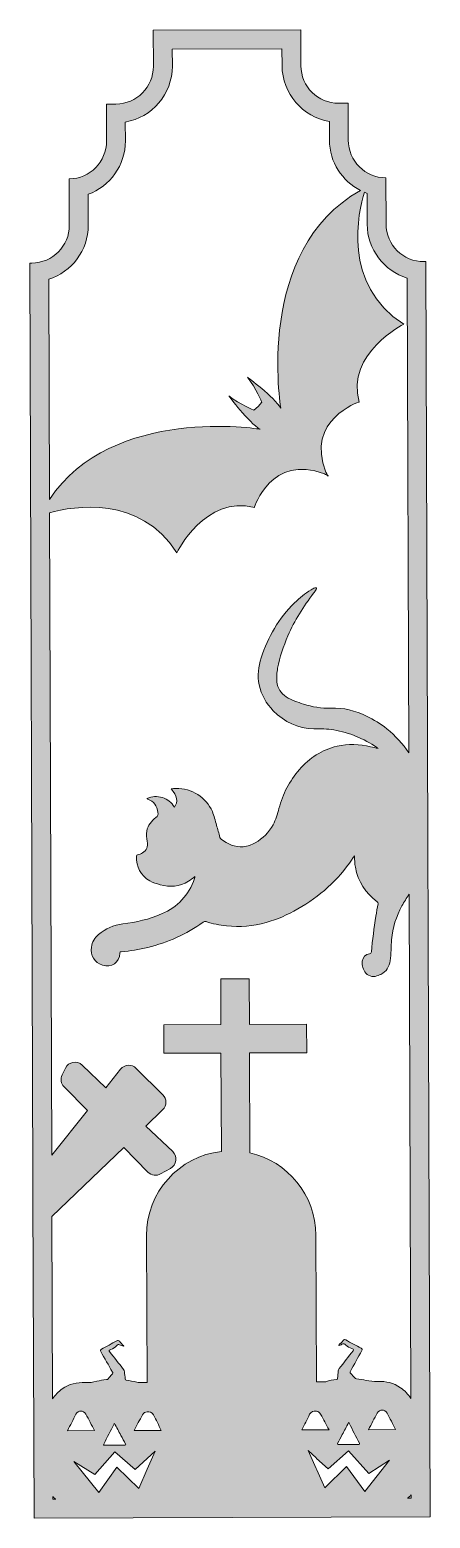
# Model space of a CAD drawing. Header units: centimetres. Extents: x 4.6 to 9.3, y -18.8 to -1.2.
import ezdxf

# ---------------------------------------------------------------- set-up
doc = ezdxf.new("R2010")
doc.units = ezdxf.units.CM
doc.header["$MEASUREMENT"] = 0
doc.layers.add('Layer 1', color=7, linetype='Continuous')

msp = doc.modelspace()

# ---------------------------------------------------------------- hatches: boundary and pattern name
at = {"layer": 'Layer 1', "true_color": 0x6870b5}
h = msp.add_hatch(color=173, dxfattribs=at)
h.dxf.hatch_style = 2
edge = h.paths.add_edge_path()
edge.add_spline(control_points=[(9.269, -3.974), (9.023, -3.975), (8.824, -3.777), (8.823, -3.531), (8.823, -3.531), (8.821, -2.986), (8.821, -2.986), (8.576, -2.986), (8.379, -2.788), (8.378, -2.543), (8.378, -2.543), (8.377, -2.109), (8.377, -2.109), (8.377, -2.109), (8.266, -2.109), (8.266, -2.109), (8.02, -2.11), (7.821, -1.912), (7.82, -1.666), (7.82, -1.666), (7.818, -1.243), (7.818, -1.243), (7.818, -1.243), (6.082, -1.249), (6.082, -1.249), (6.082, -1.249), (6.083, -1.672), (6.083, -1.672), (6.084, -1.918), (5.886, -2.117), (5.641, -2.118), (5.641, -2.118), (5.53, -2.119), (5.53, -2.119), (5.53, -2.119), (5.531, -2.553), (5.531, -2.553), (5.532, -2.797), (5.336, -2.997), (5.092, -2.999), (5.092, -2.999), (5.093, -3.544), (5.093, -3.544), (5.094, -3.79), (4.896, -3.989), (4.651, -3.99), (4.651, -3.99), (4.627, -3.99), (4.627, -3.99), (4.627, -3.99), (4.664, -14.77), (4.664, -14.77), (4.664, -14.77), (4.665, -14.99), (4.665, -14.99), (4.665, -14.99), (4.678, -18.772), (4.678, -18.772), (4.678, -18.772), (9.343, -18.756), (9.343, -18.756), (9.343, -18.756), (9.292, -3.974), (9.292, -3.974), (9.292, -3.974), (9.269, -3.974), (9.269, -3.974)], knot_values=[0, 0, 0, 0, 1, 1, 1, 2, 2, 2, 3, 3, 3, 4, 4, 4, 5, 5, 5, 6, 6, 6, 7, 7, 7, 8, 8, 8, 9, 9, 9, 10, 10, 10, 11, 11, 11, 12, 12, 12, 13, 13, 13, 14, 14, 14, 15, 15, 15, 16, 16, 16, 17, 17, 17, 18, 18, 18, 19, 19, 19, 20, 20, 20, 21, 21, 21, 22, 22, 22, 22], degree=3, periodic=1)
edge = h.paths.add_edge_path()
edge.add_spline(control_points=[(5.316, -3.544), (5.316, -3.544), (5.314, -3.181), (5.314, -3.181), (5.571, -3.087), (5.754, -2.84), (5.753, -2.552), (5.753, -2.552), (5.752, -2.33), (5.752, -2.33), (6.068, -2.277), (6.307, -2), (6.306, -1.672), (6.306, -1.672), (6.305, -1.471), (6.305, -1.471), (6.305, -1.471), (7.597, -1.466), (7.597, -1.466), (7.597, -1.466), (7.598, -1.667), (7.598, -1.667), (7.599, -1.996), (7.84, -2.271), (8.155, -2.322), (8.155, -2.322), (8.156, -2.544), (8.156, -2.544), (8.157, -2.802), (8.306, -3.026), (8.523, -3.136), (7.265, -3.832), (7.584, -5.701), (7.584, -5.701), (7.506, -5.566), (7.191, -5.336), (7.191, -5.336), (7.292, -5.466), (7.359, -5.629), (7.359, -5.629), (7.359, -5.629), (7.315, -5.678), (7.315, -5.678), (7.315, -5.678), (7.266, -5.722), (7.266, -5.722), (7.266, -5.722), (7.103, -5.657), (6.972, -5.556), (6.972, -5.556), (7.205, -5.87), (7.339, -5.947), (7.339, -5.947), (5.6, -5.662), (4.859, -6.774), (4.859, -6.774), (4.85, -4.182), (4.85, -4.182), (5.121, -4.095), (5.317, -3.841), (5.316, -3.544)], knot_values=[0, 0, 0, 0, 1, 1, 1, 2, 2, 2, 3, 3, 3, 4, 4, 4, 5, 5, 5, 6, 6, 6, 7, 7, 7, 8, 8, 8, 9, 9, 9, 10, 10, 10, 11, 11, 11, 12, 12, 12, 13, 13, 13, 14, 14, 14, 15, 15, 15, 16, 16, 16, 17, 17, 17, 18, 18, 18, 19, 19, 19, 20, 20, 20, 20], degree=3, periodic=1)
edge = h.paths.add_edge_path()
edge.add_spline(control_points=[(4.9, -18.549), (4.9, -18.549), (4.899, -18.517), (4.899, -18.517), (4.912, -18.53), (4.924, -18.54), (4.936, -18.549), (4.936, -18.549), (4.9, -18.549), (4.9, -18.549)], knot_values=[0, 0, 0, 0, 1, 1, 1, 2, 2, 2, 3, 3, 3, 3], degree=3, periodic=1)
h.paths.add_polyline_path([(6.011, -18.194), (5.911, -18.421), (5.654, -18.172), (5.441, -18.468), (5.146, -18.102), (5.393, -18.256), (5.627, -17.989), (5.869, -18.199), (6.011, -18.069), (6.105, -17.983)])
edge = h.paths.add_edge_path()
edge.add_spline(control_points=[(5.072, -17.741), (5.105, -17.676), (5.137, -17.612), (5.17, -17.546), (5.195, -17.499), (5.262, -17.499), (5.287, -17.546), (5.322, -17.61), (5.356, -17.674), (5.391, -17.74), (5.391, -17.74), (5.072, -17.741), (5.072, -17.741)], knot_values=[0, 0, 0, 0, 1, 1, 1, 2, 2, 2, 3, 3, 3, 4, 4, 4, 4], degree=3, periodic=1)
edge = h.paths.add_edge_path()
edge.add_spline(control_points=[(5.498, -17.899), (5.539, -17.82), (5.579, -17.741), (5.62, -17.662), (5.621, -17.66), (5.622, -17.659), (5.625, -17.655), (5.651, -17.704), (5.675, -17.75), (5.7, -17.796), (5.719, -17.831), (5.737, -17.865), (5.756, -17.898), (5.76, -17.908), (5.759, -17.912), (5.748, -17.912), (5.748, -17.912), (5.507, -17.913), (5.507, -17.913), (5.497, -17.913), (5.493, -17.91), (5.498, -17.899)], knot_values=[0, 0, 0, 0, 1, 1, 1, 2, 2, 2, 3, 3, 3, 4, 4, 4, 5, 5, 5, 6, 6, 6, 7, 7, 7, 7], degree=3, periodic=1)
edge = h.paths.add_edge_path()
edge.add_spline(control_points=[(5.857, -17.738), (5.889, -17.677), (5.921, -17.616), (5.954, -17.554), (5.966, -17.532), (5.987, -17.52), (6.009, -17.518), (6.037, -17.513), (6.067, -17.525), (6.083, -17.554), (6.114, -17.615), (6.146, -17.675), (6.175, -17.737), (6.175, -17.737), (5.857, -17.738), (5.857, -17.738)], knot_values=[0, 0, 0, 0, 1, 1, 1, 2, 2, 2, 3, 3, 3, 4, 4, 4, 5, 5, 5, 5], degree=3, periodic=1)
h.paths.add_polyline_path([(8.571, -18.457), (8.356, -18.163), (8.101, -18.413), (8.006, -18.202), (7.999, -18.187), (7.904, -17.976), (7.998, -18.062), (8.005, -18.067), (8.141, -18.191), (8.381, -17.979), (8.618, -18.245), (8.864, -18.089)])
edge = h.paths.add_edge_path()
edge.add_spline(control_points=[(7.832, -17.731), (7.86, -17.669), (7.892, -17.609), (7.923, -17.548), (7.939, -17.519), (7.969, -17.506), (7.996, -17.511), (7.999, -17.511), (8.001, -17.511), (8.003, -17.512), (8.023, -17.515), (8.041, -17.527), (8.052, -17.547), (8.086, -17.608), (8.118, -17.669), (8.151, -17.73), (8.151, -17.73), (7.832, -17.731), (7.832, -17.731)], knot_values=[0, 0, 0, 0, 1, 1, 1, 2, 2, 2, 3, 3, 3, 4, 4, 4, 5, 5, 5, 6, 6, 6, 6], degree=3, periodic=1)
edge = h.paths.add_edge_path()
edge.add_spline(control_points=[(8.252, -17.89), (8.271, -17.856), (8.289, -17.822), (8.307, -17.787), (8.332, -17.741), (8.356, -17.695), (8.381, -17.646), (8.385, -17.649), (8.386, -17.65), (8.387, -17.653), (8.428, -17.731), (8.469, -17.81), (8.51, -17.889), (8.515, -17.9), (8.511, -17.902), (8.501, -17.902), (8.501, -17.902), (8.26, -17.903), (8.26, -17.903), (8.249, -17.903), (8.248, -17.9), (8.252, -17.89)], knot_values=[0, 0, 0, 0, 1, 1, 1, 2, 2, 2, 3, 3, 3, 4, 4, 4, 5, 5, 5, 6, 6, 6, 7, 7, 7, 7], degree=3, periodic=1)
edge = h.paths.add_edge_path()
edge.add_spline(control_points=[(8.616, -17.729), (8.65, -17.663), (8.684, -17.598), (8.719, -17.534), (8.743, -17.487), (8.811, -17.487), (8.835, -17.533), (8.869, -17.599), (8.901, -17.663), (8.935, -17.727), (8.935, -17.727), (8.616, -17.729), (8.616, -17.729)], knot_values=[0, 0, 0, 0, 1, 1, 1, 2, 2, 2, 3, 3, 3, 4, 4, 4, 4], degree=3, periodic=1)
edge = h.paths.add_edge_path()
edge.add_spline(control_points=[(9.12, -18.534), (9.12, -18.534), (9.076, -18.535), (9.076, -18.535), (9.091, -18.523), (9.105, -18.511), (9.12, -18.496), (9.12, -18.496), (9.12, -18.534), (9.12, -18.534)], knot_values=[0, 0, 0, 0, 1, 1, 1, 2, 2, 2, 3, 3, 3, 3], degree=3, periodic=1)
edge = h.paths.add_edge_path()
edge.add_spline(control_points=[(8.994, -17.235), (8.913, -17.178), (8.821, -17.156), (8.723, -17.163), (8.676, -17.166), (8.633, -17.156), (8.588, -17.148), (8.551, -17.139), (8.512, -17.133), (8.473, -17.13), (8.464, -17.13), (8.458, -17.127), (8.453, -17.12), (8.437, -17.103), (8.424, -17.084), (8.407, -17.068), (8.396, -17.058), (8.396, -17.052), (8.403, -17.04), (8.448, -16.959), (8.492, -16.878), (8.537, -16.798), (8.545, -16.784), (8.544, -16.779), (8.531, -16.771), (8.469, -16.739), (8.408, -16.706), (8.348, -16.672), (8.335, -16.664), (8.327, -16.667), (8.317, -16.679), (8.301, -16.698), (8.284, -16.715), (8.266, -16.734), (8.267, -16.735), (8.268, -16.737), (8.269, -16.738), (8.285, -16.731), (8.3, -16.725), (8.315, -16.719), (8.326, -16.713), (8.334, -16.717), (8.347, -16.73), (8.367, -16.75), (8.393, -16.764), (8.419, -16.774), (8.448, -16.785), (8.439, -16.79), (8.434, -16.799), (8.38, -16.869), (8.326, -16.94), (8.271, -17.01), (8.266, -17.019), (8.261, -17.027), (8.26, -17.038), (8.258, -17.065), (8.255, -17.094), (8.252, -17.123), (8.252, -17.132), (8.25, -17.137), (8.241, -17.138), (8.199, -17.143), (8.156, -17.15), (8.115, -17.164), (8.094, -17.169), (8.072, -17.167), (8.051, -17.166), (8.034, -17.165), (8.018, -17.165), (8.002, -17.166), (8.002, -17.166), (7.996, -15.438), (7.996, -15.438), (7.994, -14.964), (7.662, -14.57), (7.219, -14.469), (7.219, -14.469), (7.215, -13.293), (7.215, -13.293), (7.215, -13.293), (7.889, -13.291), (7.889, -13.291), (7.889, -13.291), (7.887, -12.954), (7.887, -12.954), (7.887, -12.954), (7.214, -12.956), (7.214, -12.956), (7.214, -12.956), (7.212, -12.42), (7.212, -12.42), (7.212, -12.42), (6.876, -12.421), (6.876, -12.421), (6.876, -12.421), (6.878, -12.958), (6.878, -12.958), (6.878, -12.958), (6.204, -12.96), (6.204, -12.96), (6.204, -12.96), (6.206, -13.296), (6.206, -13.296), (6.206, -13.296), (6.879, -13.294), (6.879, -13.294), (6.879, -13.294), (6.883, -14.452), (6.883, -14.452), (6.385, -14.509), (6, -14.931), (6.002, -15.445), (6.002, -15.445), (6.008, -17.173), (6.008, -17.173), (5.99, -17.172), (5.971, -17.172), (5.952, -17.173), (5.931, -17.175), (5.909, -17.177), (5.888, -17.171), (5.847, -17.158), (5.805, -17.152), (5.762, -17.146), (5.753, -17.145), (5.751, -17.141), (5.751, -17.132), (5.748, -17.103), (5.744, -17.074), (5.742, -17.046), (5.741, -17.035), (5.736, -17.027), (5.731, -17.019), (5.676, -16.949), (5.621, -16.879), (5.567, -16.809), (5.561, -16.8), (5.552, -16.795), (5.581, -16.784), (5.608, -16.773), (5.633, -16.759), (5.653, -16.739), (5.666, -16.727), (5.674, -16.722), (5.685, -16.728), (5.7, -16.734), (5.715, -16.74), (5.731, -16.746), (5.732, -16.745), (5.733, -16.744), (5.734, -16.743), (5.716, -16.724), (5.699, -16.707), (5.683, -16.688), (5.673, -16.677), (5.665, -16.673), (5.652, -16.681), (5.592, -16.716), (5.531, -16.749), (5.47, -16.782), (5.457, -16.79), (5.456, -16.795), (5.463, -16.808), (5.509, -16.888), (5.554, -16.969), (5.6, -17.05), (5.606, -17.061), (5.607, -17.068), (5.595, -17.078), (5.579, -17.094), (5.566, -17.112), (5.55, -17.13), (5.545, -17.137), (5.539, -17.14), (5.53, -17.14), (5.491, -17.144), (5.452, -17.15), (5.415, -17.159), (5.37, -17.168), (5.327, -17.178), (5.28, -17.175), (5.182, -17.168), (5.09, -17.191), (5.009, -17.249), (4.963, -17.281), (4.926, -17.321), (4.895, -17.366), (4.895, -17.366), (4.888, -15.219), (4.888, -15.219), (4.888, -15.219), (5.733, -14.405), (5.733, -14.405), (5.733, -14.405), (6.019, -14.695), (6.019, -14.695), (6.058, -14.735), (6.12, -14.744), (6.168, -14.717), (6.168, -14.717), (6.285, -14.652), (6.285, -14.652), (6.358, -14.612), (6.371, -14.512), (6.31, -14.454), (6.31, -14.454), (5.994, -14.153), (5.994, -14.153), (5.994, -14.153), (6.192, -13.961), (6.192, -13.961), (6.243, -13.913), (6.243, -13.833), (6.194, -13.784), (6.194, -13.784), (5.882, -13.474), (5.882, -13.474), (5.829, -13.422), (5.744, -13.426), (5.697, -13.484), (5.697, -13.484), (5.523, -13.703), (5.523, -13.703), (5.523, -13.703), (5.244, -13.436), (5.244, -13.436), (5.183, -13.378), (5.083, -13.395), (5.046, -13.471), (5.046, -13.471), (5.008, -13.55), (5.008, -13.55), (4.985, -13.597), (4.994, -13.654), (5.031, -13.692), (5.031, -13.692), (5.306, -13.971), (5.306, -13.971), (5.306, -13.971), (4.886, -14.495), (4.886, -14.495), (4.886, -14.495), (4.86, -6.931), (4.86, -6.931), (5.148, -6.852), (5.92, -6.72), (6.359, -7.401), (6.359, -7.401), (6.696, -6.717), (7.272, -6.869), (7.272, -6.869), (7.474, -6.231), (8.096, -6.473), (8.115, -6.481), (8.132, -6.489), (8.142, -6.499), (8.142, -6.499), (8.128, -6.481), (8.115, -6.454), (7.869, -5.833), (8.505, -5.627), (8.505, -5.627), (8.35, -5.052), (9.031, -4.71), (9.031, -4.71), (8.294, -4.242), (8.499, -3.38), (8.568, -3.156), (8.579, -3.161), (8.588, -3.166), (8.599, -3.17), (8.599, -3.17), (8.6, -3.532), (8.6, -3.532), (8.602, -3.83), (8.799, -4.083), (9.07, -4.167), (9.07, -4.167), (9.09, -9.758), (9.09, -9.758), (9.019, -9.652), (8.933, -9.558), (8.832, -9.476), (8.758, -9.416), (8.679, -9.367), (8.594, -9.326), (8.461, -9.263), (8.32, -9.225), (8.171, -9.231), (8.061, -9.236), (7.955, -9.218), (7.851, -9.184), (7.781, -9.161), (7.71, -9.14), (7.648, -9.099), (7.585, -9.056), (7.543, -9), (7.537, -8.921), (7.533, -8.868), (7.537, -8.815), (7.546, -8.762), (7.57, -8.63), (7.615, -8.504), (7.667, -8.38), (7.745, -8.199), (7.85, -8.034), (7.97, -7.878), (7.981, -7.864), (7.991, -7.849), (8, -7.834), (8.003, -7.829), (8.009, -7.823), (8.003, -7.817), (7.998, -7.812), (7.991, -7.814), (7.985, -7.816), (7.969, -7.822), (7.954, -7.829), (7.94, -7.838), (7.868, -7.881), (7.804, -7.935), (7.744, -7.993), (7.558, -8.175), (7.433, -8.394), (7.352, -8.639), (7.317, -8.743), (7.307, -8.85), (7.329, -8.959), (7.353, -9.077), (7.411, -9.177), (7.495, -9.262), (7.627, -9.394), (7.782, -9.475), (7.974, -9.474), (8.052, -9.474), (8.13, -9.476), (8.208, -9.489), (8.392, -9.519), (8.56, -9.59), (8.714, -9.696), (8.72, -9.7), (8.724, -9.704), (8.73, -9.708), (8.699, -9.702), (8.67, -9.693), (8.64, -9.686), (8.509, -9.656), (8.377, -9.651), (8.246, -9.681), (8.066, -9.721), (7.921, -9.818), (7.802, -9.955), (7.685, -10.089), (7.607, -10.242), (7.561, -10.413), (7.543, -10.479), (7.524, -10.545), (7.492, -10.606), (7.444, -10.698), (7.372, -10.767), (7.282, -10.818), (7.239, -10.843), (7.193, -10.86), (7.142, -10.864), (7.042, -10.871), (6.957, -10.835), (6.88, -10.775), (6.873, -10.769), (6.87, -10.762), (6.867, -10.754), (6.854, -10.706), (6.84, -10.658), (6.826, -10.61), (6.81, -10.556), (6.799, -10.501), (6.777, -10.45), (6.705, -10.282), (6.532, -10.173), (6.35, -10.178), (6.331, -10.178), (6.312, -10.18), (6.291, -10.182), (6.365, -10.263), (6.378, -10.337), (6.33, -10.398), (6.296, -10.344), (6.251, -10.304), (6.189, -10.285), (6.128, -10.266), (6.067, -10.271), (6.005, -10.296), (6.011, -10.299), (6.013, -10.3), (6.016, -10.302), (6.087, -10.331), (6.126, -10.384), (6.137, -10.46), (6.141, -10.486), (6.136, -10.504), (6.113, -10.521), (6.06, -10.561), (6.019, -10.611), (6.004, -10.679), (5.996, -10.72), (6.003, -10.76), (6.009, -10.8), (6.02, -10.865), (6.003, -10.908), (5.955, -10.937), (5.937, -10.948), (5.918, -10.955), (5.897, -10.96), (5.888, -10.962), (5.885, -10.966), (5.884, -10.975), (5.882, -11.102), (5.931, -11.2), (6.04, -11.267), (6.077, -11.29), (6.12, -11.299), (6.161, -11.311), (6.279, -11.346), (6.39, -11.334), (6.496, -11.271), (6.524, -11.255), (6.548, -11.234), (6.572, -11.213), (6.574, -11.224), (6.569, -11.231), (6.567, -11.238), (6.5, -11.434), (6.37, -11.574), (6.18, -11.656), (6.034, -11.719), (5.88, -11.753), (5.723, -11.772), (5.615, -11.785), (5.52, -11.827), (5.438, -11.898), (5.393, -11.937), (5.359, -11.984), (5.353, -12.046), (5.343, -12.145), (5.384, -12.229), (5.485, -12.258), (5.589, -12.289), (5.685, -12.235), (5.687, -12.116), (5.688, -12.101), (5.696, -12.101), (5.705, -12.1), (5.811, -12.093), (5.914, -12.076), (6.017, -12.05), (6.252, -11.992), (6.47, -11.894), (6.668, -11.754), (6.679, -11.746), (6.689, -11.741), (6.704, -11.746), (6.782, -11.771), (6.861, -11.787), (6.942, -11.795), (7.101, -11.812), (7.257, -11.799), (7.41, -11.757), (7.542, -11.721), (7.664, -11.663), (7.783, -11.597), (8.043, -11.452), (8.257, -11.257), (8.422, -11.01), (8.43, -10.998), (8.44, -10.987), (8.451, -10.973), (8.452, -11.02), (8.453, -11.063), (8.461, -11.105), (8.493, -11.274), (8.579, -11.409), (8.718, -11.511), (8.728, -11.518), (8.73, -11.525), (8.728, -11.536), (8.719, -11.585), (8.712, -11.633), (8.704, -11.681), (8.681, -11.821), (8.663, -11.961), (8.65, -12.102), (8.648, -12.117), (8.644, -12.122), (8.629, -12.124), (8.581, -12.131), (8.548, -12.164), (8.543, -12.212), (8.537, -12.265), (8.552, -12.312), (8.585, -12.354), (8.603, -12.376), (8.629, -12.382), (8.654, -12.391), (8.668, -12.391), (8.682, -12.391), (8.696, -12.391), (8.718, -12.384), (8.741, -12.378), (8.762, -12.367), (8.828, -12.333), (8.86, -12.278), (8.872, -12.206), (8.884, -12.124), (8.882, -12.041), (8.888, -11.959), (8.9, -11.817), (8.942, -11.686), (9.009, -11.561), (9.034, -11.514), (9.064, -11.468), (9.095, -11.424), (9.095, -11.424), (9.116, -17.361), (9.116, -17.361), (9.083, -17.313), (9.044, -17.269), (8.994, -17.235)], knot_values=[0, 0, 0, 0, 1, 1, 1, 2, 2, 2, 3, 3, 3, 4, 4, 4, 5, 5, 5, 6, 6, 6, 7, 7, 7, 8, 8, 8, 9, 9, 9, 10, 10, 10, 11, 11, 11, 12, 12, 12, 13, 13, 13, 14, 14, 14, 15, 15, 15, 16, 16, 16, 17, 17, 17, 18, 18, 18, 19, 19, 19, 20, 20, 20, 21, 21, 21, 22, 22, 22, 23, 23, 23, 24, 24, 24, 25, 25, 25, 26, 26, 26, 27, 27, 27, 28, 28, 28, 29, 29, 29, 30, 30, 30, 31, 31, 31, 32, 32, 32, 33, 33, 33, 34, 34, 34, 35, 35, 35, 36, 36, 36, 37, 37, 37, 38, 38, 38, 39, 39, 39, 40, 40, 40, 41, 41, 41, 42, 42, 42, 43, 43, 43, 44, 44, 44, 45, 45, 45, 46, 46, 46, 47, 47, 47, 48, 48, 48, 49, 49, 49, 50, 50, 50, 51, 51, 51, 52, 52, 52, 53, 53, 53, 54, 54, 54, 55, 55, 55, 56, 56, 56, 57, 57, 57, 58, 58, 58, 59, 59, 59, 60, 60, 60, 61, 61, 61, 62, 62, 62, 63, 63, 63, 64, 64, 64, 65, 65, 65, 66, 66, 66, 67, 67, 67, 68, 68, 68, 69, 69, 69, 70, 70, 70, 71, 71, 71, 72, 72, 72, 73, 73, 73, 74, 74, 74, 75, 75, 75, 76, 76, 76, 77, 77, 77, 78, 78, 78, 79, 79, 79, 80, 80, 80, 81, 81, 81, 82, 82, 82, 83, 83, 83, 84, 84, 84, 85, 85, 85, 86, 86, 86, 87, 87, 87, 88, 88, 88, 89, 89, 89, 90, 90, 90, 91, 91, 91, 92, 92, 92, 93, 93, 93, 94, 94, 94, 95, 95, 95, 96, 96, 96, 97, 97, 97, 98, 98, 98, 99, 99, 99, 100, 100, 100, 101, 101, 101, 102, 102, 102, 103, 103, 103, 104, 104, 104, 105, 105, 105, 106, 106, 106, 107, 107, 107, 108, 108, 108, 109, 109, 109, 110, 110, 110, 111, 111, 111, 112, 112, 112, 113, 113, 113, 114, 114, 114, 115, 115, 115, 116, 116, 116, 117, 117, 117, 118, 118, 118, 119, 119, 119, 120, 120, 120, 121, 121, 121, 122, 122, 122, 123, 123, 123, 124, 124, 124, 125, 125, 125, 126, 126, 126, 127, 127, 127, 128, 128, 128, 129, 129, 129, 130, 130, 130, 131, 131, 131, 132, 132, 132, 133, 133, 133, 134, 134, 134, 135, 135, 135, 136, 136, 136, 137, 137, 137, 138, 138, 138, 139, 139, 139, 140, 140, 140, 141, 141, 141, 142, 142, 142, 143, 143, 143, 144, 144, 144, 145, 145, 145, 146, 146, 146, 147, 147, 147, 148, 148, 148, 149, 149, 149, 150, 150, 150, 151, 151, 151, 152, 152, 152, 153, 153, 153, 154, 154, 154, 155, 155, 155, 156, 156, 156, 157, 157, 157, 158, 158, 158, 159, 159, 159, 160, 160, 160, 161, 161, 161, 162, 162, 162, 163, 163, 163, 164, 164, 164, 165, 165, 165, 166, 166, 166, 167, 167, 167, 168, 168, 168, 169, 169, 169, 170, 170, 170, 171, 171, 171, 172, 172, 172, 173, 173, 173, 174, 174, 174, 175, 175, 175, 175], degree=3, periodic=1)

# ---------------------------------------------------------------- linework, layer by layer
at = {"layer": 'Layer 1', "lineweight": 0}
for points in [[(6.011, -18.194), (5.911, -18.421), (5.654, -18.172), (5.441, -18.468), (5.146, -18.102), (5.393, -18.256), (5.627, -17.989), (5.869, -18.199), (6.011, -18.069), (6.105, -17.983), (6.011, -18.194)], [(8.571, -18.457), (8.356, -18.163), (8.101, -18.413), (8.006, -18.202), (7.999, -18.187), (7.904, -17.976), (7.998, -18.062), (8.005, -18.067), (8.141, -18.191), (8.381, -17.979), (8.618, -18.245), (8.864, -18.089), (8.571, -18.457)]]:
    msp.add_lwpolyline(points, dxfattribs=at)
for points, knots in [([(9.269, -3.974), (9.023, -3.975), (8.824, -3.777), (8.823, -3.531), (8.823, -3.531), (8.821, -2.986), (8.821, -2.986), (8.576, -2.986), (8.379, -2.788), (8.378, -2.543), (8.378, -2.543), (8.377, -2.109), (8.377, -2.109), (8.377, -2.109), (8.266, -2.109), (8.266, -2.109), (8.02, -2.11), (7.821, -1.912), (7.82, -1.666), (7.82, -1.666), (7.818, -1.243), (7.818, -1.243), (7.818, -1.243), (6.082, -1.249), (6.082, -1.249), (6.082, -1.249), (6.083, -1.672), (6.083, -1.672), (6.084, -1.918), (5.886, -2.117), (5.641, -2.118), (5.641, -2.118), (5.53, -2.119), (5.53, -2.119), (5.53, -2.119), (5.531, -2.553), (5.531, -2.553), (5.532, -2.797), (5.336, -2.997), (5.092, -2.999), (5.092, -2.999), (5.093, -3.544), (5.093, -3.544), (5.094, -3.79), (4.896, -3.989), (4.651, -3.99), (4.651, -3.99), (4.627, -3.99), (4.627, -3.99), (4.627, -3.99), (4.664, -14.77), (4.664, -14.77), (4.664, -14.77), (4.665, -14.99), (4.665, -14.99), (4.665, -14.99), (4.678, -18.772), (4.678, -18.772), (4.678, -18.772), (9.343, -18.756), (9.343, -18.756), (9.343, -18.756), (9.292, -3.974), (9.292, -3.974), (9.292, -3.974), (9.269, -3.974), (9.269, -3.974)], [0, 0, 0, 0, 1, 1, 1, 2, 2, 2, 3, 3, 3, 4, 4, 4, 5, 5, 5, 6, 6, 6, 7, 7, 7, 8, 8, 8, 9, 9, 9, 10, 10, 10, 11, 11, 11, 12, 12, 12, 13, 13, 13, 14, 14, 14, 15, 15, 15, 16, 16, 16, 17, 17, 17, 18, 18, 18, 19, 19, 19, 20, 20, 20, 21, 21, 21, 22, 22, 22, 22]), ([(5.316, -3.544), (5.316, -3.544), (5.314, -3.181), (5.314, -3.181), (5.571, -3.087), (5.754, -2.84), (5.753, -2.552), (5.753, -2.552), (5.752, -2.33), (5.752, -2.33), (6.068, -2.277), (6.307, -2), (6.306, -1.672), (6.306, -1.672), (6.305, -1.471), (6.305, -1.471), (6.305, -1.471), (7.597, -1.466), (7.597, -1.466), (7.597, -1.466), (7.598, -1.667), (7.598, -1.667), (7.599, -1.996), (7.84, -2.271), (8.155, -2.322), (8.155, -2.322), (8.156, -2.544), (8.156, -2.544), (8.157, -2.802), (8.306, -3.026), (8.523, -3.136), (7.265, -3.832), (7.584, -5.701), (7.584, -5.701), (7.506, -5.566), (7.191, -5.336), (7.191, -5.336), (7.292, -5.466), (7.359, -5.629), (7.359, -5.629), (7.359, -5.629), (7.315, -5.678), (7.315, -5.678), (7.315, -5.678), (7.266, -5.722), (7.266, -5.722), (7.266, -5.722), (7.103, -5.657), (6.972, -5.556), (6.972, -5.556), (7.205, -5.87), (7.339, -5.947), (7.339, -5.947), (5.6, -5.662), (4.859, -6.774), (4.859, -6.774), (4.85, -4.182), (4.85, -4.182), (5.121, -4.095), (5.317, -3.841), (5.316, -3.544)], [0, 0, 0, 0, 1, 1, 1, 2, 2, 2, 3, 3, 3, 4, 4, 4, 5, 5, 5, 6, 6, 6, 7, 7, 7, 8, 8, 8, 9, 9, 9, 10, 10, 10, 11, 11, 11, 12, 12, 12, 13, 13, 13, 14, 14, 14, 15, 15, 15, 16, 16, 16, 17, 17, 17, 18, 18, 18, 19, 19, 19, 20, 20, 20, 20]), ([(8.994, -17.235), (8.913, -17.178), (8.821, -17.156), (8.723, -17.163), (8.676, -17.166), (8.633, -17.156), (8.588, -17.148), (8.551, -17.139), (8.512, -17.133), (8.473, -17.13), (8.464, -17.13), (8.458, -17.127), (8.453, -17.12), (8.437, -17.103), (8.424, -17.084), (8.407, -17.068), (8.396, -17.058), (8.396, -17.052), (8.403, -17.04), (8.448, -16.959), (8.492, -16.878), (8.537, -16.798), (8.545, -16.784), (8.544, -16.779), (8.531, -16.771), (8.469, -16.739), (8.408, -16.706), (8.348, -16.672), (8.335, -16.664), (8.327, -16.667), (8.317, -16.679), (8.301, -16.698), (8.284, -16.715), (8.266, -16.734), (8.267, -16.735), (8.268, -16.737), (8.269, -16.738), (8.285, -16.731), (8.3, -16.725), (8.315, -16.719), (8.326, -16.713), (8.334, -16.717), (8.347, -16.73), (8.367, -16.75), (8.393, -16.764), (8.419, -16.774), (8.448, -16.785), (8.439, -16.79), (8.434, -16.799), (8.38, -16.869), (8.326, -16.94), (8.271, -17.01), (8.266, -17.019), (8.261, -17.027), (8.26, -17.038), (8.258, -17.065), (8.255, -17.094), (8.252, -17.123), (8.252, -17.132), (8.25, -17.137), (8.241, -17.138), (8.199, -17.143), (8.156, -17.15), (8.115, -17.164), (8.094, -17.169), (8.072, -17.167), (8.051, -17.166), (8.034, -17.165), (8.018, -17.165), (8.002, -17.166), (8.002, -17.166), (7.996, -15.438), (7.996, -15.438), (7.994, -14.964), (7.662, -14.57), (7.219, -14.469), (7.219, -14.469), (7.215, -13.293), (7.215, -13.293), (7.215, -13.293), (7.889, -13.291), (7.889, -13.291), (7.889, -13.291), (7.887, -12.954), (7.887, -12.954), (7.887, -12.954), (7.214, -12.956), (7.214, -12.956), (7.214, -12.956), (7.212, -12.42), (7.212, -12.42), (7.212, -12.42), (6.876, -12.421), (6.876, -12.421), (6.876, -12.421), (6.878, -12.958), (6.878, -12.958), (6.878, -12.958), (6.204, -12.96), (6.204, -12.96), (6.204, -12.96), (6.206, -13.296), (6.206, -13.296), (6.206, -13.296), (6.879, -13.294), (6.879, -13.294), (6.879, -13.294), (6.883, -14.452), (6.883, -14.452), (6.385, -14.509), (6, -14.931), (6.002, -15.445), (6.002, -15.445), (6.008, -17.173), (6.008, -17.173), (5.99, -17.172), (5.971, -17.172), (5.952, -17.173), (5.931, -17.175), (5.909, -17.177), (5.888, -17.171), (5.847, -17.158), (5.805, -17.152), (5.762, -17.146), (5.753, -17.145), (5.751, -17.141), (5.751, -17.132), (5.748, -17.103), (5.744, -17.074), (5.742, -17.046), (5.741, -17.035), (5.736, -17.027), (5.731, -17.019), (5.676, -16.949), (5.621, -16.879), (5.567, -16.809), (5.561, -16.8), (5.552, -16.795), (5.581, -16.784), (5.608, -16.773), (5.633, -16.759), (5.653, -16.739), (5.666, -16.727), (5.674, -16.722), (5.685, -16.728), (5.7, -16.734), (5.715, -16.74), (5.731, -16.746), (5.732, -16.745), (5.733, -16.744), (5.734, -16.743), (5.716, -16.724), (5.699, -16.707), (5.683, -16.688), (5.673, -16.677), (5.665, -16.673), (5.652, -16.681), (5.592, -16.716), (5.531, -16.749), (5.47, -16.782), (5.457, -16.79), (5.456, -16.795), (5.463, -16.808), (5.509, -16.888), (5.554, -16.969), (5.6, -17.05), (5.606, -17.061), (5.607, -17.068), (5.595, -17.078), (5.579, -17.094), (5.566, -17.112), (5.55, -17.13), (5.545, -17.137), (5.539, -17.14), (5.53, -17.14), (5.491, -17.144), (5.452, -17.15), (5.415, -17.159), (5.37, -17.168), (5.327, -17.178), (5.28, -17.175), (5.182, -17.168), (5.09, -17.191), (5.009, -17.249), (4.963, -17.281), (4.926, -17.321), (4.895, -17.366), (4.895, -17.366), (4.888, -15.219), (4.888, -15.219), (4.888, -15.219), (5.733, -14.405), (5.733, -14.405), (5.733, -14.405), (6.019, -14.695), (6.019, -14.695), (6.058, -14.735), (6.12, -14.744), (6.168, -14.717), (6.168, -14.717), (6.285, -14.652), (6.285, -14.652), (6.358, -14.612), (6.371, -14.512), (6.31, -14.454), (6.31, -14.454), (5.994, -14.153), (5.994, -14.153), (5.994, -14.153), (6.192, -13.961), (6.192, -13.961), (6.243, -13.913), (6.243, -13.833), (6.194, -13.784), (6.194, -13.784), (5.882, -13.474), (5.882, -13.474), (5.829, -13.422), (5.744, -13.426), (5.697, -13.484), (5.697, -13.484), (5.523, -13.703), (5.523, -13.703), (5.523, -13.703), (5.244, -13.436), (5.244, -13.436), (5.183, -13.378), (5.083, -13.395), (5.046, -13.471), (5.046, -13.471), (5.008, -13.55), (5.008, -13.55), (4.985, -13.597), (4.994, -13.654), (5.031, -13.692), (5.031, -13.692), (5.306, -13.971), (5.306, -13.971), (5.306, -13.971), (4.886, -14.495), (4.886, -14.495), (4.886, -14.495), (4.86, -6.931), (4.86, -6.931), (5.148, -6.852), (5.92, -6.72), (6.359, -7.401), (6.359, -7.401), (6.696, -6.717), (7.272, -6.869), (7.272, -6.869), (7.474, -6.231), (8.096, -6.473), (8.115, -6.481), (8.132, -6.489), (8.142, -6.499), (8.142, -6.499), (8.128, -6.481), (8.115, -6.454), (7.869, -5.833), (8.505, -5.627), (8.505, -5.627), (8.35, -5.052), (9.031, -4.71), (9.031, -4.71), (8.294, -4.242), (8.499, -3.38), (8.568, -3.156), (8.579, -3.161), (8.588, -3.166), (8.599, -3.17), (8.599, -3.17), (8.6, -3.532), (8.6, -3.532), (8.602, -3.83), (8.799, -4.083), (9.07, -4.167), (9.07, -4.167), (9.09, -9.758), (9.09, -9.758), (9.019, -9.652), (8.933, -9.558), (8.832, -9.476), (8.758, -9.416), (8.679, -9.367), (8.594, -9.326), (8.461, -9.263), (8.32, -9.225), (8.171, -9.231), (8.061, -9.236), (7.955, -9.218), (7.851, -9.184), (7.781, -9.161), (7.71, -9.14), (7.648, -9.099), (7.585, -9.056), (7.543, -9), (7.537, -8.921), (7.533, -8.868), (7.537, -8.815), (7.546, -8.762), (7.57, -8.63), (7.615, -8.504), (7.667, -8.38), (7.745, -8.199), (7.85, -8.034), (7.97, -7.878), (7.981, -7.864), (7.991, -7.849), (8, -7.834), (8.003, -7.829), (8.009, -7.823), (8.003, -7.817), (7.998, -7.812), (7.991, -7.814), (7.985, -7.816), (7.969, -7.822), (7.954, -7.829), (7.94, -7.838), (7.868, -7.881), (7.804, -7.935), (7.744, -7.993), (7.558, -8.175), (7.433, -8.394), (7.352, -8.639), (7.317, -8.743), (7.307, -8.85), (7.329, -8.959), (7.353, -9.077), (7.411, -9.177), (7.495, -9.262), (7.627, -9.394), (7.782, -9.475), (7.974, -9.474), (8.052, -9.474), (8.13, -9.476), (8.208, -9.489), (8.392, -9.519), (8.56, -9.59), (8.714, -9.696), (8.72, -9.7), (8.724, -9.704), (8.73, -9.708), (8.699, -9.702), (8.67, -9.693), (8.64, -9.686), (8.509, -9.656), (8.377, -9.651), (8.246, -9.681), (8.066, -9.721), (7.921, -9.818), (7.802, -9.955), (7.685, -10.089), (7.607, -10.242), (7.561, -10.413), (7.543, -10.479), (7.524, -10.545), (7.492, -10.606), (7.444, -10.698), (7.372, -10.767), (7.282, -10.818), (7.239, -10.843), (7.193, -10.86), (7.142, -10.864), (7.042, -10.871), (6.957, -10.835), (6.88, -10.775), (6.873, -10.769), (6.87, -10.762), (6.867, -10.754), (6.854, -10.706), (6.84, -10.658), (6.826, -10.61), (6.81, -10.556), (6.799, -10.501), (6.777, -10.45), (6.705, -10.282), (6.532, -10.173), (6.35, -10.178), (6.331, -10.178), (6.312, -10.18), (6.291, -10.182), (6.365, -10.263), (6.378, -10.337), (6.33, -10.398), (6.296, -10.344), (6.251, -10.304), (6.189, -10.285), (6.128, -10.266), (6.067, -10.271), (6.005, -10.296), (6.011, -10.299), (6.013, -10.3), (6.016, -10.302), (6.087, -10.331), (6.126, -10.384), (6.137, -10.46), (6.141, -10.486), (6.136, -10.504), (6.113, -10.521), (6.06, -10.561), (6.019, -10.611), (6.004, -10.679), (5.996, -10.72), (6.003, -10.76), (6.009, -10.8), (6.02, -10.865), (6.003, -10.908), (5.955, -10.937), (5.937, -10.948), (5.918, -10.955), (5.897, -10.96), (5.888, -10.962), (5.885, -10.966), (5.884, -10.975), (5.882, -11.102), (5.931, -11.2), (6.04, -11.267), (6.077, -11.29), (6.12, -11.299), (6.161, -11.311), (6.279, -11.346), (6.39, -11.334), (6.496, -11.271), (6.524, -11.255), (6.548, -11.234), (6.572, -11.213), (6.574, -11.224), (6.569, -11.231), (6.567, -11.238), (6.5, -11.434), (6.37, -11.574), (6.18, -11.656), (6.034, -11.719), (5.88, -11.753), (5.723, -11.772), (5.615, -11.785), (5.52, -11.827), (5.438, -11.898), (5.393, -11.937), (5.359, -11.984), (5.353, -12.046), (5.343, -12.145), (5.384, -12.229), (5.485, -12.258), (5.589, -12.289), (5.685, -12.235), (5.687, -12.116), (5.688, -12.101), (5.696, -12.101), (5.705, -12.1), (5.811, -12.093), (5.914, -12.076), (6.017, -12.05), (6.252, -11.992), (6.47, -11.894), (6.668, -11.754), (6.679, -11.746), (6.689, -11.741), (6.704, -11.746), (6.782, -11.771), (6.861, -11.787), (6.942, -11.795), (7.101, -11.812), (7.257, -11.799), (7.41, -11.757), (7.542, -11.721), (7.664, -11.663), (7.783, -11.597), (8.043, -11.452), (8.257, -11.257), (8.422, -11.01), (8.43, -10.998), (8.44, -10.987), (8.451, -10.973), (8.452, -11.02), (8.453, -11.063), (8.461, -11.105), (8.493, -11.274), (8.579, -11.409), (8.718, -11.511), (8.728, -11.518), (8.73, -11.525), (8.728, -11.536), (8.719, -11.585), (8.712, -11.633), (8.704, -11.681), (8.681, -11.821), (8.663, -11.961), (8.65, -12.102), (8.648, -12.117), (8.644, -12.122), (8.629, -12.124), (8.581, -12.131), (8.548, -12.164), (8.543, -12.212), (8.537, -12.265), (8.552, -12.312), (8.585, -12.354), (8.603, -12.376), (8.629, -12.382), (8.654, -12.391), (8.668, -12.391), (8.682, -12.391), (8.696, -12.391), (8.718, -12.384), (8.741, -12.378), (8.762, -12.367), (8.828, -12.333), (8.86, -12.278), (8.872, -12.206), (8.884, -12.124), (8.882, -12.041), (8.888, -11.959), (8.9, -11.817), (8.942, -11.686), (9.009, -11.561), (9.034, -11.514), (9.064, -11.468), (9.095, -11.424), (9.095, -11.424), (9.116, -17.361), (9.116, -17.361), (9.083, -17.313), (9.044, -17.269), (8.994, -17.235)], [0, 0, 0, 0, 1, 1, 1, 2, 2, 2, 3, 3, 3, 4, 4, 4, 5, 5, 5, 6, 6, 6, 7, 7, 7, 8, 8, 8, 9, 9, 9, 10, 10, 10, 11, 11, 11, 12, 12, 12, 13, 13, 13, 14, 14, 14, 15, 15, 15, 16, 16, 16, 17, 17, 17, 18, 18, 18, 19, 19, 19, 20, 20, 20, 21, 21, 21, 22, 22, 22, 23, 23, 23, 24, 24, 24, 25, 25, 25, 26, 26, 26, 27, 27, 27, 28, 28, 28, 29, 29, 29, 30, 30, 30, 31, 31, 31, 32, 32, 32, 33, 33, 33, 34, 34, 34, 35, 35, 35, 36, 36, 36, 37, 37, 37, 38, 38, 38, 39, 39, 39, 40, 40, 40, 41, 41, 41, 42, 42, 42, 43, 43, 43, 44, 44, 44, 45, 45, 45, 46, 46, 46, 47, 47, 47, 48, 48, 48, 49, 49, 49, 50, 50, 50, 51, 51, 51, 52, 52, 52, 53, 53, 53, 54, 54, 54, 55, 55, 55, 56, 56, 56, 57, 57, 57, 58, 58, 58, 59, 59, 59, 60, 60, 60, 61, 61, 61, 62, 62, 62, 63, 63, 63, 64, 64, 64, 65, 65, 65, 66, 66, 66, 67, 67, 67, 68, 68, 68, 69, 69, 69, 70, 70, 70, 71, 71, 71, 72, 72, 72, 73, 73, 73, 74, 74, 74, 75, 75, 75, 76, 76, 76, 77, 77, 77, 78, 78, 78, 79, 79, 79, 80, 80, 80, 81, 81, 81, 82, 82, 82, 83, 83, 83, 84, 84, 84, 85, 85, 85, 86, 86, 86, 87, 87, 87, 88, 88, 88, 89, 89, 89, 90, 90, 90, 91, 91, 91, 92, 92, 92, 93, 93, 93, 94, 94, 94, 95, 95, 95, 96, 96, 96, 97, 97, 97, 98, 98, 98, 99, 99, 99, 100, 100, 100, 101, 101, 101, 102, 102, 102, 103, 103, 103, 104, 104, 104, 105, 105, 105, 106, 106, 106, 107, 107, 107, 108, 108, 108, 109, 109, 109, 110, 110, 110, 111, 111, 111, 112, 112, 112, 113, 113, 113, 114, 114, 114, 115, 115, 115, 116, 116, 116, 117, 117, 117, 118, 118, 118, 119, 119, 119, 120, 120, 120, 121, 121, 121, 122, 122, 122, 123, 123, 123, 124, 124, 124, 125, 125, 125, 126, 126, 126, 127, 127, 127, 128, 128, 128, 129, 129, 129, 130, 130, 130, 131, 131, 131, 132, 132, 132, 133, 133, 133, 134, 134, 134, 135, 135, 135, 136, 136, 136, 137, 137, 137, 138, 138, 138, 139, 139, 139, 140, 140, 140, 141, 141, 141, 142, 142, 142, 143, 143, 143, 144, 144, 144, 145, 145, 145, 146, 146, 146, 147, 147, 147, 148, 148, 148, 149, 149, 149, 150, 150, 150, 151, 151, 151, 152, 152, 152, 153, 153, 153, 154, 154, 154, 155, 155, 155, 156, 156, 156, 157, 157, 157, 158, 158, 158, 159, 159, 159, 160, 160, 160, 161, 161, 161, 162, 162, 162, 163, 163, 163, 164, 164, 164, 165, 165, 165, 166, 166, 166, 167, 167, 167, 168, 168, 168, 169, 169, 169, 170, 170, 170, 171, 171, 171, 172, 172, 172, 173, 173, 173, 174, 174, 174, 175, 175, 175, 175]), ([(5.072, -17.741), (5.105, -17.676), (5.137, -17.612), (5.17, -17.546), (5.195, -17.499), (5.262, -17.499), (5.287, -17.546), (5.322, -17.61), (5.356, -17.674), (5.391, -17.74), (5.391, -17.74), (5.072, -17.741), (5.072, -17.741)], [0, 0, 0, 0, 1, 1, 1, 2, 2, 2, 3, 3, 3, 4, 4, 4, 4]), ([(5.857, -17.738), (5.889, -17.677), (5.921, -17.616), (5.954, -17.554), (5.966, -17.532), (5.987, -17.52), (6.009, -17.518), (6.037, -17.513), (6.067, -17.525), (6.083, -17.554), (6.114, -17.615), (6.146, -17.675), (6.175, -17.737), (6.175, -17.737), (5.857, -17.738), (5.857, -17.738)], [0, 0, 0, 0, 1, 1, 1, 2, 2, 2, 3, 3, 3, 4, 4, 4, 5, 5, 5, 5]), ([(7.832, -17.731), (7.86, -17.669), (7.892, -17.609), (7.923, -17.548), (7.939, -17.519), (7.969, -17.506), (7.996, -17.511), (7.999, -17.511), (8.001, -17.511), (8.003, -17.512), (8.023, -17.515), (8.041, -17.527), (8.052, -17.547), (8.086, -17.608), (8.118, -17.669), (8.151, -17.73), (8.151, -17.73), (7.832, -17.731), (7.832, -17.731)], [0, 0, 0, 0, 1, 1, 1, 2, 2, 2, 3, 3, 3, 4, 4, 4, 5, 5, 5, 6, 6, 6, 6]), ([(8.616, -17.729), (8.65, -17.663), (8.684, -17.598), (8.719, -17.534), (8.743, -17.487), (8.811, -17.487), (8.835, -17.533), (8.869, -17.599), (8.901, -17.663), (8.935, -17.727), (8.935, -17.727), (8.616, -17.729), (8.616, -17.729)], [0, 0, 0, 0, 1, 1, 1, 2, 2, 2, 3, 3, 3, 4, 4, 4, 4]), ([(5.498, -17.899), (5.539, -17.82), (5.579, -17.741), (5.62, -17.662), (5.621, -17.66), (5.622, -17.659), (5.625, -17.655), (5.651, -17.704), (5.675, -17.75), (5.7, -17.796), (5.719, -17.831), (5.737, -17.865), (5.756, -17.898), (5.76, -17.908), (5.759, -17.912), (5.748, -17.912), (5.748, -17.912), (5.507, -17.913), (5.507, -17.913), (5.497, -17.913), (5.493, -17.91), (5.498, -17.899)], [0, 0, 0, 0, 1, 1, 1, 2, 2, 2, 3, 3, 3, 4, 4, 4, 5, 5, 5, 6, 6, 6, 7, 7, 7, 7]), ([(8.252, -17.89), (8.271, -17.856), (8.289, -17.822), (8.307, -17.787), (8.332, -17.741), (8.356, -17.695), (8.381, -17.646), (8.385, -17.649), (8.386, -17.65), (8.387, -17.653), (8.428, -17.731), (8.469, -17.81), (8.51, -17.889), (8.515, -17.9), (8.511, -17.902), (8.501, -17.902), (8.501, -17.902), (8.26, -17.903), (8.26, -17.903), (8.249, -17.903), (8.248, -17.9), (8.252, -17.89)], [0, 0, 0, 0, 1, 1, 1, 2, 2, 2, 3, 3, 3, 4, 4, 4, 5, 5, 5, 6, 6, 6, 7, 7, 7, 7]), ([(4.9, -18.549), (4.9, -18.549), (4.899, -18.517), (4.899, -18.517), (4.912, -18.53), (4.924, -18.54), (4.936, -18.549), (4.936, -18.549), (4.9, -18.549), (4.9, -18.549)], [0, 0, 0, 0, 1, 1, 1, 2, 2, 2, 3, 3, 3, 3]), ([(9.12, -18.534), (9.12, -18.534), (9.076, -18.535), (9.076, -18.535), (9.091, -18.523), (9.105, -18.511), (9.12, -18.496), (9.12, -18.496), (9.12, -18.534), (9.12, -18.534)], [0, 0, 0, 0, 1, 1, 1, 2, 2, 2, 3, 3, 3, 3])]:
    msp.add_open_spline(points, degree=3, knots=knots, dxfattribs=at)

doc.saveas('drawing.dxf')
